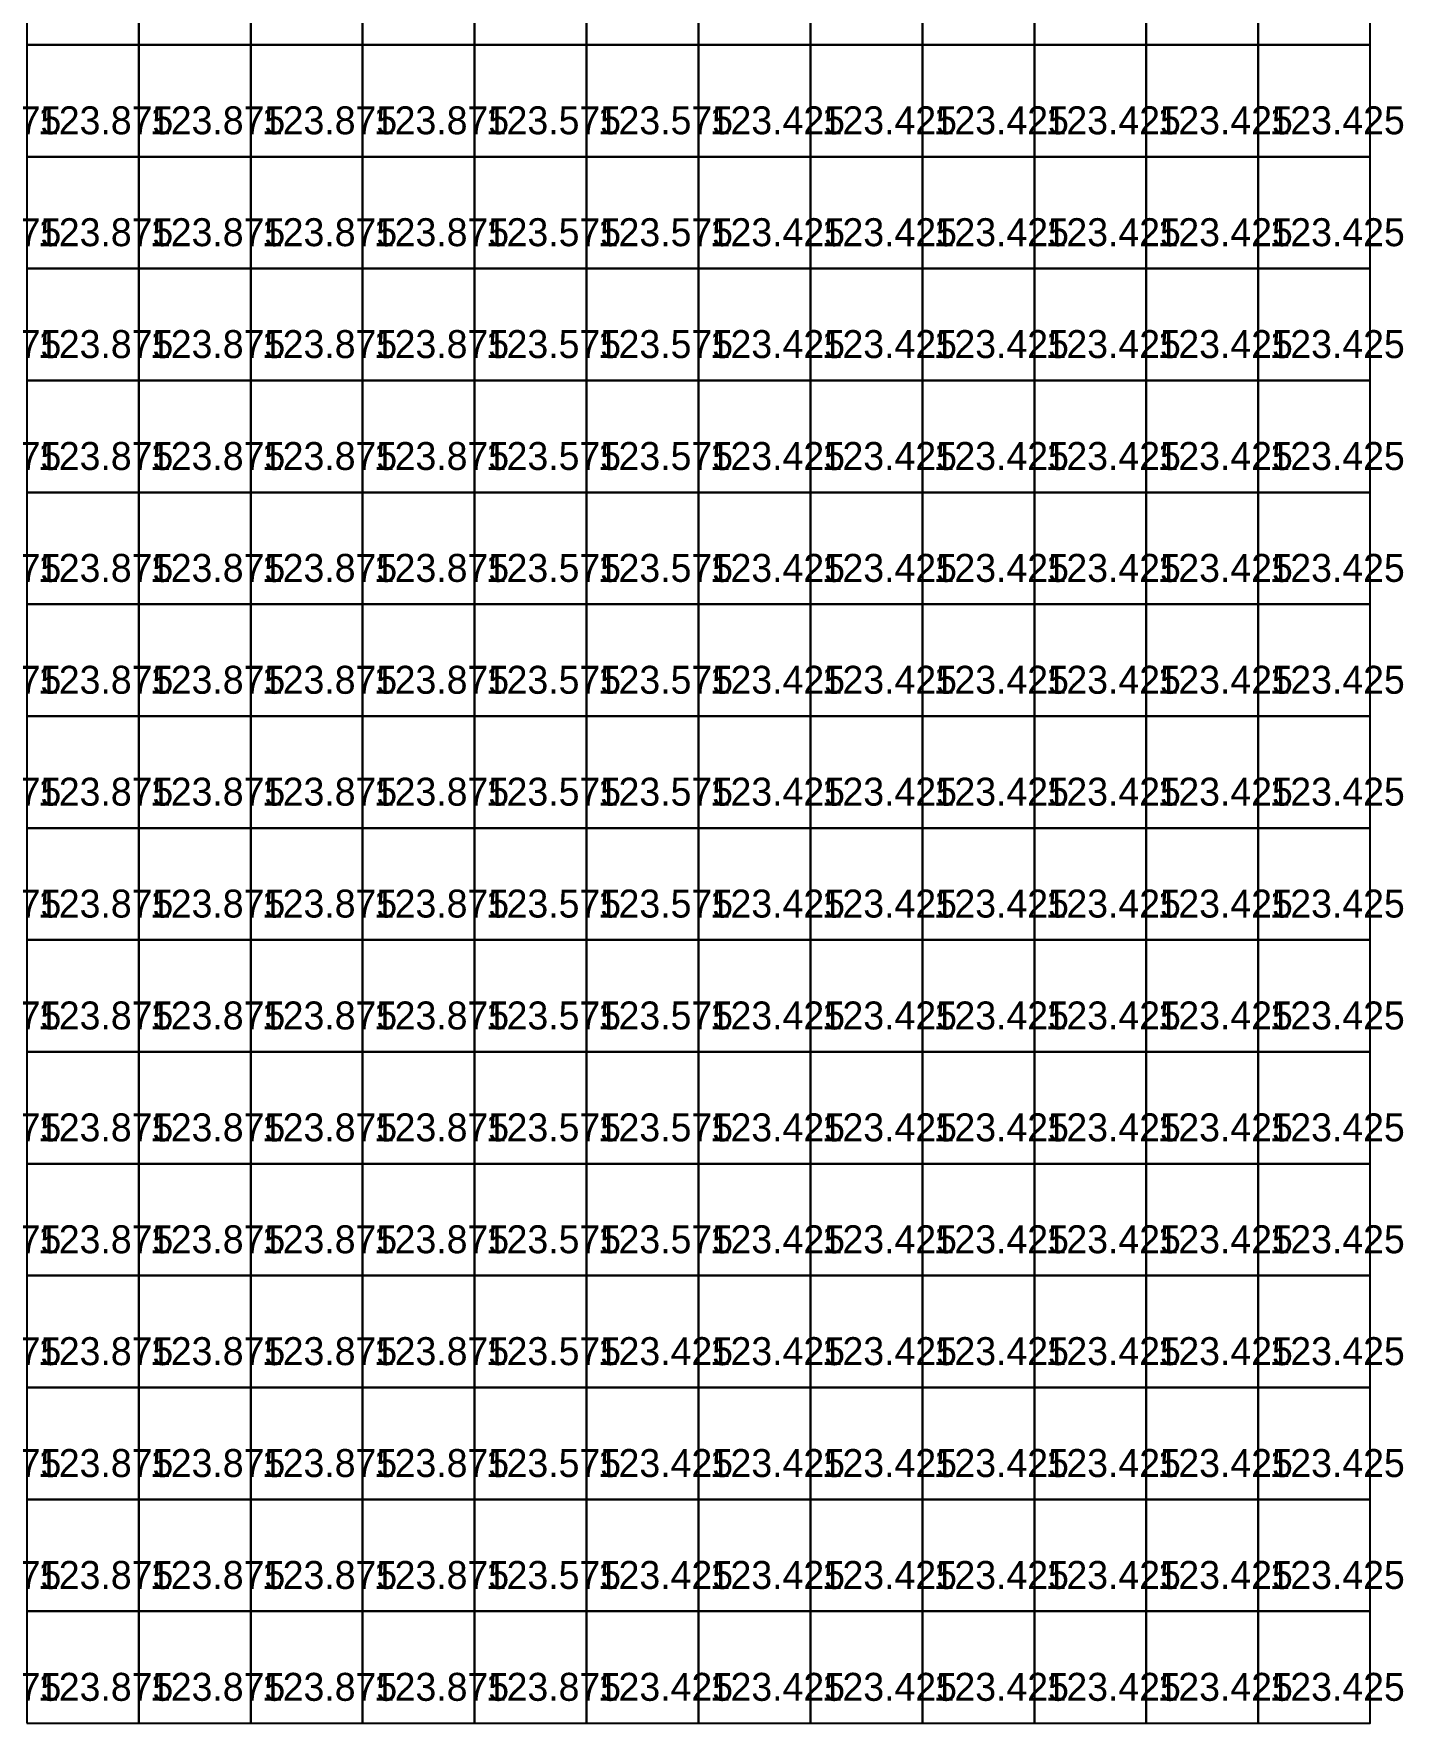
# Model space of a CAD drawing. Header units: metres. Extents: x 287857 to 287978, y 62957 to 63018.
# Drawn here: x 287965.99 to 287978.22, y 62956.83 to 62971.93 of the extents above; entities that cross this region are included whole.
import ezdxf

# ---------------------------------------------------------------- set-up
doc = ezdxf.new("R2010")
doc.units = ezdxf.units.M
doc.layers.add('ARCH-INTERP', color=7, linetype='Continuous', true_color=0x64748b)
doc.layers.add('ARCH-LEVEL-TXT', color=7, linetype='Continuous', true_color=0xa78bfa)

msp = doc.modelspace()

# ---------------------------------------------------------------- linework, layer by layer
at = {"layer": 'ARCH-INTERP'}
for points in [[(287965.925, 62971.831, 123.875), (287966.925, 62971.831, 123.875), (287966.925, 62972.831, 123.875), (287965.925, 62972.831, 123.875), (287965.925, 62971.831, 123.875)], [(287966.925, 62971.831, 123.875), (287967.925, 62971.831, 123.875), (287967.925, 62972.831, 123.875), (287966.925, 62972.831, 123.875), (287966.925, 62971.831, 123.875)], [(287967.925, 62971.831, 123.875), (287968.925, 62971.831, 123.875), (287968.925, 62972.831, 123.875), (287967.925, 62972.831, 123.875), (287967.925, 62971.831, 123.875)], [(287968.925, 62971.831, 123.875), (287969.925, 62971.831, 123.875), (287969.925, 62972.831, 123.875), (287968.925, 62972.831, 123.875), (287968.925, 62971.831, 123.875)], [(287969.925, 62971.831, 123.575), (287970.925, 62971.831, 123.575), (287970.925, 62972.831, 123.575), (287969.925, 62972.831, 123.575), (287969.925, 62971.831, 123.575)], [(287970.925, 62971.831, 123.575), (287971.925, 62971.831, 123.575), (287971.925, 62972.831, 123.575), (287970.925, 62972.831, 123.575), (287970.925, 62971.831, 123.575)], [(287971.925, 62971.831, 123.425), (287972.925, 62971.831, 123.425), (287972.925, 62972.831, 123.425), (287971.925, 62972.831, 123.425), (287971.925, 62971.831, 123.425)], [(287972.925, 62971.831, 123.425), (287973.925, 62971.831, 123.425), (287973.925, 62972.831, 123.425), (287972.925, 62972.831, 123.425), (287972.925, 62971.831, 123.425)], [(287973.925, 62971.831, 123.425), (287974.925, 62971.831, 123.425), (287974.925, 62972.831, 123.425), (287973.925, 62972.831, 123.425), (287973.925, 62971.831, 123.425)], [(287974.925, 62971.831, 123.425), (287975.925, 62971.831, 123.425), (287975.925, 62972.831, 123.425), (287974.925, 62972.831, 123.425), (287974.925, 62971.831, 123.425)], [(287975.925, 62971.831, 123.425), (287976.925, 62971.831, 123.425), (287976.925, 62972.831, 123.425), (287975.925, 62972.831, 123.425), (287975.925, 62971.831, 123.425)], [(287976.925, 62971.831, 123.425), (287977.925, 62971.831, 123.425), (287977.925, 62972.831, 123.425), (287976.925, 62972.831, 123.425), (287976.925, 62971.831, 123.425)], [(287965.925, 62970.831, 123.875), (287966.925, 62970.831, 123.875), (287966.925, 62971.831, 123.875), (287965.925, 62971.831, 123.875), (287965.925, 62970.831, 123.875)], [(287966.925, 62970.831, 123.875), (287967.925, 62970.831, 123.875), (287967.925, 62971.831, 123.875), (287966.925, 62971.831, 123.875), (287966.925, 62970.831, 123.875)], [(287967.925, 62970.831, 123.875), (287968.925, 62970.831, 123.875), (287968.925, 62971.831, 123.875), (287967.925, 62971.831, 123.875), (287967.925, 62970.831, 123.875)], [(287968.925, 62970.831, 123.875), (287969.925, 62970.831, 123.875), (287969.925, 62971.831, 123.875), (287968.925, 62971.831, 123.875), (287968.925, 62970.831, 123.875)], [(287969.925, 62970.831, 123.575), (287970.925, 62970.831, 123.575), (287970.925, 62971.831, 123.575), (287969.925, 62971.831, 123.575), (287969.925, 62970.831, 123.575)], [(287970.925, 62970.831, 123.575), (287971.925, 62970.831, 123.575), (287971.925, 62971.831, 123.575), (287970.925, 62971.831, 123.575), (287970.925, 62970.831, 123.575)], [(287971.925, 62970.831, 123.425), (287972.925, 62970.831, 123.425), (287972.925, 62971.831, 123.425), (287971.925, 62971.831, 123.425), (287971.925, 62970.831, 123.425)], [(287972.925, 62970.831, 123.425), (287973.925, 62970.831, 123.425), (287973.925, 62971.831, 123.425), (287972.925, 62971.831, 123.425), (287972.925, 62970.831, 123.425)], [(287973.925, 62970.831, 123.425), (287974.925, 62970.831, 123.425), (287974.925, 62971.831, 123.425), (287973.925, 62971.831, 123.425), (287973.925, 62970.831, 123.425)], [(287974.925, 62970.831, 123.425), (287975.925, 62970.831, 123.425), (287975.925, 62971.831, 123.425), (287974.925, 62971.831, 123.425), (287974.925, 62970.831, 123.425)], [(287975.925, 62970.831, 123.425), (287976.925, 62970.831, 123.425), (287976.925, 62971.831, 123.425), (287975.925, 62971.831, 123.425), (287975.925, 62970.831, 123.425)], [(287976.925, 62970.831, 123.425), (287977.925, 62970.831, 123.425), (287977.925, 62971.831, 123.425), (287976.925, 62971.831, 123.425), (287976.925, 62970.831, 123.425)], [(287965.925, 62969.831, 123.875), (287966.925, 62969.831, 123.875), (287966.925, 62970.831, 123.875), (287965.925, 62970.831, 123.875), (287965.925, 62969.831, 123.875)], [(287966.925, 62969.831, 123.875), (287967.925, 62969.831, 123.875), (287967.925, 62970.831, 123.875), (287966.925, 62970.831, 123.875), (287966.925, 62969.831, 123.875)], [(287967.925, 62969.831, 123.875), (287968.925, 62969.831, 123.875), (287968.925, 62970.831, 123.875), (287967.925, 62970.831, 123.875), (287967.925, 62969.831, 123.875)], [(287968.925, 62969.831, 123.875), (287969.925, 62969.831, 123.875), (287969.925, 62970.831, 123.875), (287968.925, 62970.831, 123.875), (287968.925, 62969.831, 123.875)], [(287969.925, 62969.831, 123.575), (287970.925, 62969.831, 123.575), (287970.925, 62970.831, 123.575), (287969.925, 62970.831, 123.575), (287969.925, 62969.831, 123.575)], [(287970.925, 62969.831, 123.575), (287971.925, 62969.831, 123.575), (287971.925, 62970.831, 123.575), (287970.925, 62970.831, 123.575), (287970.925, 62969.831, 123.575)], [(287971.925, 62969.831, 123.425), (287972.925, 62969.831, 123.425), (287972.925, 62970.831, 123.425), (287971.925, 62970.831, 123.425), (287971.925, 62969.831, 123.425)], [(287972.925, 62969.831, 123.425), (287973.925, 62969.831, 123.425), (287973.925, 62970.831, 123.425), (287972.925, 62970.831, 123.425), (287972.925, 62969.831, 123.425)], [(287973.925, 62969.831, 123.425), (287974.925, 62969.831, 123.425), (287974.925, 62970.831, 123.425), (287973.925, 62970.831, 123.425), (287973.925, 62969.831, 123.425)], [(287974.925, 62969.831, 123.425), (287975.925, 62969.831, 123.425), (287975.925, 62970.831, 123.425), (287974.925, 62970.831, 123.425), (287974.925, 62969.831, 123.425)], [(287975.925, 62969.831, 123.425), (287976.925, 62969.831, 123.425), (287976.925, 62970.831, 123.425), (287975.925, 62970.831, 123.425), (287975.925, 62969.831, 123.425)], [(287976.925, 62969.831, 123.425), (287977.925, 62969.831, 123.425), (287977.925, 62970.831, 123.425), (287976.925, 62970.831, 123.425), (287976.925, 62969.831, 123.425)], [(287965.925, 62968.831, 123.875), (287966.925, 62968.831, 123.875), (287966.925, 62969.831, 123.875), (287965.925, 62969.831, 123.875), (287965.925, 62968.831, 123.875)], [(287966.925, 62968.831, 123.875), (287967.925, 62968.831, 123.875), (287967.925, 62969.831, 123.875), (287966.925, 62969.831, 123.875), (287966.925, 62968.831, 123.875)], [(287967.925, 62968.831, 123.875), (287968.925, 62968.831, 123.875), (287968.925, 62969.831, 123.875), (287967.925, 62969.831, 123.875), (287967.925, 62968.831, 123.875)], [(287968.925, 62968.831, 123.875), (287969.925, 62968.831, 123.875), (287969.925, 62969.831, 123.875), (287968.925, 62969.831, 123.875), (287968.925, 62968.831, 123.875)], [(287969.925, 62968.831, 123.575), (287970.925, 62968.831, 123.575), (287970.925, 62969.831, 123.575), (287969.925, 62969.831, 123.575), (287969.925, 62968.831, 123.575)], [(287970.925, 62968.831, 123.575), (287971.925, 62968.831, 123.575), (287971.925, 62969.831, 123.575), (287970.925, 62969.831, 123.575), (287970.925, 62968.831, 123.575)], [(287971.925, 62968.831, 123.425), (287972.925, 62968.831, 123.425), (287972.925, 62969.831, 123.425), (287971.925, 62969.831, 123.425), (287971.925, 62968.831, 123.425)], [(287972.925, 62968.831, 123.425), (287973.925, 62968.831, 123.425), (287973.925, 62969.831, 123.425), (287972.925, 62969.831, 123.425), (287972.925, 62968.831, 123.425)], [(287973.925, 62968.831, 123.425), (287974.925, 62968.831, 123.425), (287974.925, 62969.831, 123.425), (287973.925, 62969.831, 123.425), (287973.925, 62968.831, 123.425)], [(287974.925, 62968.831, 123.425), (287975.925, 62968.831, 123.425), (287975.925, 62969.831, 123.425), (287974.925, 62969.831, 123.425), (287974.925, 62968.831, 123.425)], [(287975.925, 62968.831, 123.425), (287976.925, 62968.831, 123.425), (287976.925, 62969.831, 123.425), (287975.925, 62969.831, 123.425), (287975.925, 62968.831, 123.425)], [(287976.925, 62968.831, 123.425), (287977.925, 62968.831, 123.425), (287977.925, 62969.831, 123.425), (287976.925, 62969.831, 123.425), (287976.925, 62968.831, 123.425)], [(287965.925, 62967.831, 123.875), (287966.925, 62967.831, 123.875), (287966.925, 62968.831, 123.875), (287965.925, 62968.831, 123.875), (287965.925, 62967.831, 123.875)], [(287966.925, 62967.831, 123.875), (287967.925, 62967.831, 123.875), (287967.925, 62968.831, 123.875), (287966.925, 62968.831, 123.875), (287966.925, 62967.831, 123.875)], [(287967.925, 62967.831, 123.875), (287968.925, 62967.831, 123.875), (287968.925, 62968.831, 123.875), (287967.925, 62968.831, 123.875), (287967.925, 62967.831, 123.875)], [(287968.925, 62967.831, 123.875), (287969.925, 62967.831, 123.875), (287969.925, 62968.831, 123.875), (287968.925, 62968.831, 123.875), (287968.925, 62967.831, 123.875)], [(287969.925, 62967.831, 123.575), (287970.925, 62967.831, 123.575), (287970.925, 62968.831, 123.575), (287969.925, 62968.831, 123.575), (287969.925, 62967.831, 123.575)], [(287970.925, 62967.831, 123.575), (287971.925, 62967.831, 123.575), (287971.925, 62968.831, 123.575), (287970.925, 62968.831, 123.575), (287970.925, 62967.831, 123.575)], [(287971.925, 62967.831, 123.425), (287972.925, 62967.831, 123.425), (287972.925, 62968.831, 123.425), (287971.925, 62968.831, 123.425), (287971.925, 62967.831, 123.425)], [(287972.925, 62967.831, 123.425), (287973.925, 62967.831, 123.425), (287973.925, 62968.831, 123.425), (287972.925, 62968.831, 123.425), (287972.925, 62967.831, 123.425)], [(287973.925, 62967.831, 123.425), (287974.925, 62967.831, 123.425), (287974.925, 62968.831, 123.425), (287973.925, 62968.831, 123.425), (287973.925, 62967.831, 123.425)], [(287974.925, 62967.831, 123.425), (287975.925, 62967.831, 123.425), (287975.925, 62968.831, 123.425), (287974.925, 62968.831, 123.425), (287974.925, 62967.831, 123.425)], [(287975.925, 62967.831, 123.425), (287976.925, 62967.831, 123.425), (287976.925, 62968.831, 123.425), (287975.925, 62968.831, 123.425), (287975.925, 62967.831, 123.425)], [(287976.925, 62967.831, 123.425), (287977.925, 62967.831, 123.425), (287977.925, 62968.831, 123.425), (287976.925, 62968.831, 123.425), (287976.925, 62967.831, 123.425)], [(287965.925, 62966.831, 123.875), (287966.925, 62966.831, 123.875), (287966.925, 62967.831, 123.875), (287965.925, 62967.831, 123.875), (287965.925, 62966.831, 123.875)], [(287966.925, 62966.831, 123.875), (287967.925, 62966.831, 123.875), (287967.925, 62967.831, 123.875), (287966.925, 62967.831, 123.875), (287966.925, 62966.831, 123.875)], [(287967.925, 62966.831, 123.875), (287968.925, 62966.831, 123.875), (287968.925, 62967.831, 123.875), (287967.925, 62967.831, 123.875), (287967.925, 62966.831, 123.875)], [(287968.925, 62966.831, 123.875), (287969.925, 62966.831, 123.875), (287969.925, 62967.831, 123.875), (287968.925, 62967.831, 123.875), (287968.925, 62966.831, 123.875)], [(287969.925, 62966.831, 123.575), (287970.925, 62966.831, 123.575), (287970.925, 62967.831, 123.575), (287969.925, 62967.831, 123.575), (287969.925, 62966.831, 123.575)], [(287970.925, 62966.831, 123.575), (287971.925, 62966.831, 123.575), (287971.925, 62967.831, 123.575), (287970.925, 62967.831, 123.575), (287970.925, 62966.831, 123.575)], [(287971.925, 62966.831, 123.425), (287972.925, 62966.831, 123.425), (287972.925, 62967.831, 123.425), (287971.925, 62967.831, 123.425), (287971.925, 62966.831, 123.425)], [(287972.925, 62966.831, 123.425), (287973.925, 62966.831, 123.425), (287973.925, 62967.831, 123.425), (287972.925, 62967.831, 123.425), (287972.925, 62966.831, 123.425)], [(287973.925, 62966.831, 123.425), (287974.925, 62966.831, 123.425), (287974.925, 62967.831, 123.425), (287973.925, 62967.831, 123.425), (287973.925, 62966.831, 123.425)], [(287974.925, 62966.831, 123.425), (287975.925, 62966.831, 123.425), (287975.925, 62967.831, 123.425), (287974.925, 62967.831, 123.425), (287974.925, 62966.831, 123.425)], [(287975.925, 62966.831, 123.425), (287976.925, 62966.831, 123.425), (287976.925, 62967.831, 123.425), (287975.925, 62967.831, 123.425), (287975.925, 62966.831, 123.425)], [(287976.925, 62966.831, 123.425), (287977.925, 62966.831, 123.425), (287977.925, 62967.831, 123.425), (287976.925, 62967.831, 123.425), (287976.925, 62966.831, 123.425)], [(287965.925, 62965.831, 123.875), (287966.925, 62965.831, 123.875), (287966.925, 62966.831, 123.875), (287965.925, 62966.831, 123.875), (287965.925, 62965.831, 123.875)], [(287966.925, 62965.831, 123.875), (287967.925, 62965.831, 123.875), (287967.925, 62966.831, 123.875), (287966.925, 62966.831, 123.875), (287966.925, 62965.831, 123.875)], [(287967.925, 62965.831, 123.875), (287968.925, 62965.831, 123.875), (287968.925, 62966.831, 123.875), (287967.925, 62966.831, 123.875), (287967.925, 62965.831, 123.875)], [(287968.925, 62965.831, 123.875), (287969.925, 62965.831, 123.875), (287969.925, 62966.831, 123.875), (287968.925, 62966.831, 123.875), (287968.925, 62965.831, 123.875)], [(287969.925, 62965.831, 123.575), (287970.925, 62965.831, 123.575), (287970.925, 62966.831, 123.575), (287969.925, 62966.831, 123.575), (287969.925, 62965.831, 123.575)], [(287970.925, 62965.831, 123.575), (287971.925, 62965.831, 123.575), (287971.925, 62966.831, 123.575), (287970.925, 62966.831, 123.575), (287970.925, 62965.831, 123.575)], [(287971.925, 62965.831, 123.425), (287972.925, 62965.831, 123.425), (287972.925, 62966.831, 123.425), (287971.925, 62966.831, 123.425), (287971.925, 62965.831, 123.425)], [(287972.925, 62965.831, 123.425), (287973.925, 62965.831, 123.425), (287973.925, 62966.831, 123.425), (287972.925, 62966.831, 123.425), (287972.925, 62965.831, 123.425)], [(287973.925, 62965.831, 123.425), (287974.925, 62965.831, 123.425), (287974.925, 62966.831, 123.425), (287973.925, 62966.831, 123.425), (287973.925, 62965.831, 123.425)], [(287974.925, 62965.831, 123.425), (287975.925, 62965.831, 123.425), (287975.925, 62966.831, 123.425), (287974.925, 62966.831, 123.425), (287974.925, 62965.831, 123.425)], [(287975.925, 62965.831, 123.425), (287976.925, 62965.831, 123.425), (287976.925, 62966.831, 123.425), (287975.925, 62966.831, 123.425), (287975.925, 62965.831, 123.425)], [(287976.925, 62965.831, 123.425), (287977.925, 62965.831, 123.425), (287977.925, 62966.831, 123.425), (287976.925, 62966.831, 123.425), (287976.925, 62965.831, 123.425)], [(287965.925, 62964.831, 123.875), (287966.925, 62964.831, 123.875), (287966.925, 62965.831, 123.875), (287965.925, 62965.831, 123.875), (287965.925, 62964.831, 123.875)], [(287966.925, 62964.831, 123.875), (287967.925, 62964.831, 123.875), (287967.925, 62965.831, 123.875), (287966.925, 62965.831, 123.875), (287966.925, 62964.831, 123.875)], [(287967.925, 62964.831, 123.875), (287968.925, 62964.831, 123.875), (287968.925, 62965.831, 123.875), (287967.925, 62965.831, 123.875), (287967.925, 62964.831, 123.875)], [(287968.925, 62964.831, 123.875), (287969.925, 62964.831, 123.875), (287969.925, 62965.831, 123.875), (287968.925, 62965.831, 123.875), (287968.925, 62964.831, 123.875)], [(287969.925, 62964.831, 123.575), (287970.925, 62964.831, 123.575), (287970.925, 62965.831, 123.575), (287969.925, 62965.831, 123.575), (287969.925, 62964.831, 123.575)], [(287970.925, 62964.831, 123.575), (287971.925, 62964.831, 123.575), (287971.925, 62965.831, 123.575), (287970.925, 62965.831, 123.575), (287970.925, 62964.831, 123.575)], [(287971.925, 62964.831, 123.425), (287972.925, 62964.831, 123.425), (287972.925, 62965.831, 123.425), (287971.925, 62965.831, 123.425), (287971.925, 62964.831, 123.425)], [(287972.925, 62964.831, 123.425), (287973.925, 62964.831, 123.425), (287973.925, 62965.831, 123.425), (287972.925, 62965.831, 123.425), (287972.925, 62964.831, 123.425)], [(287973.925, 62964.831, 123.425), (287974.925, 62964.831, 123.425), (287974.925, 62965.831, 123.425), (287973.925, 62965.831, 123.425), (287973.925, 62964.831, 123.425)], [(287974.925, 62964.831, 123.425), (287975.925, 62964.831, 123.425), (287975.925, 62965.831, 123.425), (287974.925, 62965.831, 123.425), (287974.925, 62964.831, 123.425)], [(287975.925, 62964.831, 123.425), (287976.925, 62964.831, 123.425), (287976.925, 62965.831, 123.425), (287975.925, 62965.831, 123.425), (287975.925, 62964.831, 123.425)], [(287976.925, 62964.831, 123.425), (287977.925, 62964.831, 123.425), (287977.925, 62965.831, 123.425), (287976.925, 62965.831, 123.425), (287976.925, 62964.831, 123.425)], [(287965.925, 62963.831, 123.875), (287966.925, 62963.831, 123.875), (287966.925, 62964.831, 123.875), (287965.925, 62964.831, 123.875), (287965.925, 62963.831, 123.875)], [(287966.925, 62963.831, 123.875), (287967.925, 62963.831, 123.875), (287967.925, 62964.831, 123.875), (287966.925, 62964.831, 123.875), (287966.925, 62963.831, 123.875)], [(287967.925, 62963.831, 123.875), (287968.925, 62963.831, 123.875), (287968.925, 62964.831, 123.875), (287967.925, 62964.831, 123.875), (287967.925, 62963.831, 123.875)], [(287968.925, 62963.831, 123.875), (287969.925, 62963.831, 123.875), (287969.925, 62964.831, 123.875), (287968.925, 62964.831, 123.875), (287968.925, 62963.831, 123.875)], [(287969.925, 62963.831, 123.575), (287970.925, 62963.831, 123.575), (287970.925, 62964.831, 123.575), (287969.925, 62964.831, 123.575), (287969.925, 62963.831, 123.575)], [(287970.925, 62963.831, 123.575), (287971.925, 62963.831, 123.575), (287971.925, 62964.831, 123.575), (287970.925, 62964.831, 123.575), (287970.925, 62963.831, 123.575)], [(287971.925, 62963.831, 123.425), (287972.925, 62963.831, 123.425), (287972.925, 62964.831, 123.425), (287971.925, 62964.831, 123.425), (287971.925, 62963.831, 123.425)], [(287972.925, 62963.831, 123.425), (287973.925, 62963.831, 123.425), (287973.925, 62964.831, 123.425), (287972.925, 62964.831, 123.425), (287972.925, 62963.831, 123.425)], [(287973.925, 62963.831, 123.425), (287974.925, 62963.831, 123.425), (287974.925, 62964.831, 123.425), (287973.925, 62964.831, 123.425), (287973.925, 62963.831, 123.425)], [(287974.925, 62963.831, 123.425), (287975.925, 62963.831, 123.425), (287975.925, 62964.831, 123.425), (287974.925, 62964.831, 123.425), (287974.925, 62963.831, 123.425)], [(287975.925, 62963.831, 123.425), (287976.925, 62963.831, 123.425), (287976.925, 62964.831, 123.425), (287975.925, 62964.831, 123.425), (287975.925, 62963.831, 123.425)], [(287976.925, 62963.831, 123.425), (287977.925, 62963.831, 123.425), (287977.925, 62964.831, 123.425), (287976.925, 62964.831, 123.425), (287976.925, 62963.831, 123.425)], [(287965.925, 62962.831, 123.875), (287966.925, 62962.831, 123.875), (287966.925, 62963.831, 123.875), (287965.925, 62963.831, 123.875), (287965.925, 62962.831, 123.875)], [(287966.925, 62962.831, 123.875), (287967.925, 62962.831, 123.875), (287967.925, 62963.831, 123.875), (287966.925, 62963.831, 123.875), (287966.925, 62962.831, 123.875)], [(287967.925, 62962.831, 123.875), (287968.925, 62962.831, 123.875), (287968.925, 62963.831, 123.875), (287967.925, 62963.831, 123.875), (287967.925, 62962.831, 123.875)], [(287968.925, 62962.831, 123.875), (287969.925, 62962.831, 123.875), (287969.925, 62963.831, 123.875), (287968.925, 62963.831, 123.875), (287968.925, 62962.831, 123.875)], [(287969.925, 62962.831, 123.575), (287970.925, 62962.831, 123.575), (287970.925, 62963.831, 123.575), (287969.925, 62963.831, 123.575), (287969.925, 62962.831, 123.575)], [(287970.925, 62962.831, 123.575), (287971.925, 62962.831, 123.575), (287971.925, 62963.831, 123.575), (287970.925, 62963.831, 123.575), (287970.925, 62962.831, 123.575)], [(287971.925, 62962.831, 123.425), (287972.925, 62962.831, 123.425), (287972.925, 62963.831, 123.425), (287971.925, 62963.831, 123.425), (287971.925, 62962.831, 123.425)], [(287972.925, 62962.831, 123.425), (287973.925, 62962.831, 123.425), (287973.925, 62963.831, 123.425), (287972.925, 62963.831, 123.425), (287972.925, 62962.831, 123.425)], [(287973.925, 62962.831, 123.425), (287974.925, 62962.831, 123.425), (287974.925, 62963.831, 123.425), (287973.925, 62963.831, 123.425), (287973.925, 62962.831, 123.425)], [(287974.925, 62962.831, 123.425), (287975.925, 62962.831, 123.425), (287975.925, 62963.831, 123.425), (287974.925, 62963.831, 123.425), (287974.925, 62962.831, 123.425)], [(287975.925, 62962.831, 123.425), (287976.925, 62962.831, 123.425), (287976.925, 62963.831, 123.425), (287975.925, 62963.831, 123.425), (287975.925, 62962.831, 123.425)], [(287976.925, 62962.831, 123.425), (287977.925, 62962.831, 123.425), (287977.925, 62963.831, 123.425), (287976.925, 62963.831, 123.425), (287976.925, 62962.831, 123.425)], [(287965.925, 62961.831, 123.875), (287966.925, 62961.831, 123.875), (287966.925, 62962.831, 123.875), (287965.925, 62962.831, 123.875), (287965.925, 62961.831, 123.875)], [(287966.925, 62961.831, 123.875), (287967.925, 62961.831, 123.875), (287967.925, 62962.831, 123.875), (287966.925, 62962.831, 123.875), (287966.925, 62961.831, 123.875)], [(287967.925, 62961.831, 123.875), (287968.925, 62961.831, 123.875), (287968.925, 62962.831, 123.875), (287967.925, 62962.831, 123.875), (287967.925, 62961.831, 123.875)], [(287968.925, 62961.831, 123.875), (287969.925, 62961.831, 123.875), (287969.925, 62962.831, 123.875), (287968.925, 62962.831, 123.875), (287968.925, 62961.831, 123.875)], [(287969.925, 62961.831, 123.575), (287970.925, 62961.831, 123.575), (287970.925, 62962.831, 123.575), (287969.925, 62962.831, 123.575), (287969.925, 62961.831, 123.575)], [(287970.925, 62961.831, 123.575), (287971.925, 62961.831, 123.575), (287971.925, 62962.831, 123.575), (287970.925, 62962.831, 123.575), (287970.925, 62961.831, 123.575)], [(287971.925, 62961.831, 123.425), (287972.925, 62961.831, 123.425), (287972.925, 62962.831, 123.425), (287971.925, 62962.831, 123.425), (287971.925, 62961.831, 123.425)], [(287972.925, 62961.831, 123.425), (287973.925, 62961.831, 123.425), (287973.925, 62962.831, 123.425), (287972.925, 62962.831, 123.425), (287972.925, 62961.831, 123.425)], [(287973.925, 62961.831, 123.425), (287974.925, 62961.831, 123.425), (287974.925, 62962.831, 123.425), (287973.925, 62962.831, 123.425), (287973.925, 62961.831, 123.425)], [(287974.925, 62961.831, 123.425), (287975.925, 62961.831, 123.425), (287975.925, 62962.831, 123.425), (287974.925, 62962.831, 123.425), (287974.925, 62961.831, 123.425)], [(287975.925, 62961.831, 123.425), (287976.925, 62961.831, 123.425), (287976.925, 62962.831, 123.425), (287975.925, 62962.831, 123.425), (287975.925, 62961.831, 123.425)], [(287976.925, 62961.831, 123.425), (287977.925, 62961.831, 123.425), (287977.925, 62962.831, 123.425), (287976.925, 62962.831, 123.425), (287976.925, 62961.831, 123.425)], [(287965.925, 62960.831, 123.875), (287966.925, 62960.831, 123.875), (287966.925, 62961.831, 123.875), (287965.925, 62961.831, 123.875), (287965.925, 62960.831, 123.875)], [(287966.925, 62960.831, 123.875), (287967.925, 62960.831, 123.875), (287967.925, 62961.831, 123.875), (287966.925, 62961.831, 123.875), (287966.925, 62960.831, 123.875)], [(287967.925, 62960.831, 123.875), (287968.925, 62960.831, 123.875), (287968.925, 62961.831, 123.875), (287967.925, 62961.831, 123.875), (287967.925, 62960.831, 123.875)], [(287968.925, 62960.831, 123.875), (287969.925, 62960.831, 123.875), (287969.925, 62961.831, 123.875), (287968.925, 62961.831, 123.875), (287968.925, 62960.831, 123.875)], [(287969.925, 62960.831, 123.575), (287970.925, 62960.831, 123.575), (287970.925, 62961.831, 123.575), (287969.925, 62961.831, 123.575), (287969.925, 62960.831, 123.575)], [(287970.925, 62960.831, 123.575), (287971.925, 62960.831, 123.575), (287971.925, 62961.831, 123.575), (287970.925, 62961.831, 123.575), (287970.925, 62960.831, 123.575)], [(287971.925, 62960.831, 123.425), (287972.925, 62960.831, 123.425), (287972.925, 62961.831, 123.425), (287971.925, 62961.831, 123.425), (287971.925, 62960.831, 123.425)], [(287972.925, 62960.831, 123.425), (287973.925, 62960.831, 123.425), (287973.925, 62961.831, 123.425), (287972.925, 62961.831, 123.425), (287972.925, 62960.831, 123.425)], [(287973.925, 62960.831, 123.425), (287974.925, 62960.831, 123.425), (287974.925, 62961.831, 123.425), (287973.925, 62961.831, 123.425), (287973.925, 62960.831, 123.425)], [(287974.925, 62960.831, 123.425), (287975.925, 62960.831, 123.425), (287975.925, 62961.831, 123.425), (287974.925, 62961.831, 123.425), (287974.925, 62960.831, 123.425)], [(287975.925, 62960.831, 123.425), (287976.925, 62960.831, 123.425), (287976.925, 62961.831, 123.425), (287975.925, 62961.831, 123.425), (287975.925, 62960.831, 123.425)], [(287976.925, 62960.831, 123.425), (287977.925, 62960.831, 123.425), (287977.925, 62961.831, 123.425), (287976.925, 62961.831, 123.425), (287976.925, 62960.831, 123.425)], [(287965.925, 62959.831, 123.875), (287966.925, 62959.831, 123.875), (287966.925, 62960.831, 123.875), (287965.925, 62960.831, 123.875), (287965.925, 62959.831, 123.875)], [(287966.925, 62959.831, 123.875), (287967.925, 62959.831, 123.875), (287967.925, 62960.831, 123.875), (287966.925, 62960.831, 123.875), (287966.925, 62959.831, 123.875)], [(287967.925, 62959.831, 123.875), (287968.925, 62959.831, 123.875), (287968.925, 62960.831, 123.875), (287967.925, 62960.831, 123.875), (287967.925, 62959.831, 123.875)], [(287968.925, 62959.831, 123.875), (287969.925, 62959.831, 123.875), (287969.925, 62960.831, 123.875), (287968.925, 62960.831, 123.875), (287968.925, 62959.831, 123.875)], [(287969.925, 62959.831, 123.575), (287970.925, 62959.831, 123.575), (287970.925, 62960.831, 123.575), (287969.925, 62960.831, 123.575), (287969.925, 62959.831, 123.575)], [(287970.925, 62959.831, 123.425), (287971.925, 62959.831, 123.425), (287971.925, 62960.831, 123.425), (287970.925, 62960.831, 123.425), (287970.925, 62959.831, 123.425)], [(287971.925, 62959.831, 123.425), (287972.925, 62959.831, 123.425), (287972.925, 62960.831, 123.425), (287971.925, 62960.831, 123.425), (287971.925, 62959.831, 123.425)], [(287972.925, 62959.831, 123.425), (287973.925, 62959.831, 123.425), (287973.925, 62960.831, 123.425), (287972.925, 62960.831, 123.425), (287972.925, 62959.831, 123.425)], [(287973.925, 62959.831, 123.425), (287974.925, 62959.831, 123.425), (287974.925, 62960.831, 123.425), (287973.925, 62960.831, 123.425), (287973.925, 62959.831, 123.425)], [(287974.925, 62959.831, 123.425), (287975.925, 62959.831, 123.425), (287975.925, 62960.831, 123.425), (287974.925, 62960.831, 123.425), (287974.925, 62959.831, 123.425)], [(287975.925, 62959.831, 123.425), (287976.925, 62959.831, 123.425), (287976.925, 62960.831, 123.425), (287975.925, 62960.831, 123.425), (287975.925, 62959.831, 123.425)], [(287976.925, 62959.831, 123.425), (287977.925, 62959.831, 123.425), (287977.925, 62960.831, 123.425), (287976.925, 62960.831, 123.425), (287976.925, 62959.831, 123.425)], [(287965.925, 62958.831, 123.875), (287966.925, 62958.831, 123.875), (287966.925, 62959.831, 123.875), (287965.925, 62959.831, 123.875), (287965.925, 62958.831, 123.875)], [(287966.925, 62958.831, 123.875), (287967.925, 62958.831, 123.875), (287967.925, 62959.831, 123.875), (287966.925, 62959.831, 123.875), (287966.925, 62958.831, 123.875)], [(287967.925, 62958.831, 123.875), (287968.925, 62958.831, 123.875), (287968.925, 62959.831, 123.875), (287967.925, 62959.831, 123.875), (287967.925, 62958.831, 123.875)], [(287968.925, 62958.831, 123.875), (287969.925, 62958.831, 123.875), (287969.925, 62959.831, 123.875), (287968.925, 62959.831, 123.875), (287968.925, 62958.831, 123.875)], [(287969.925, 62958.831, 123.575), (287970.925, 62958.831, 123.575), (287970.925, 62959.831, 123.575), (287969.925, 62959.831, 123.575), (287969.925, 62958.831, 123.575)], [(287970.925, 62958.831, 123.425), (287971.925, 62958.831, 123.425), (287971.925, 62959.831, 123.425), (287970.925, 62959.831, 123.425), (287970.925, 62958.831, 123.425)], [(287971.925, 62958.831, 123.425), (287972.925, 62958.831, 123.425), (287972.925, 62959.831, 123.425), (287971.925, 62959.831, 123.425), (287971.925, 62958.831, 123.425)], [(287972.925, 62958.831, 123.425), (287973.925, 62958.831, 123.425), (287973.925, 62959.831, 123.425), (287972.925, 62959.831, 123.425), (287972.925, 62958.831, 123.425)], [(287973.925, 62958.831, 123.425), (287974.925, 62958.831, 123.425), (287974.925, 62959.831, 123.425), (287973.925, 62959.831, 123.425), (287973.925, 62958.831, 123.425)], [(287974.925, 62958.831, 123.425), (287975.925, 62958.831, 123.425), (287975.925, 62959.831, 123.425), (287974.925, 62959.831, 123.425), (287974.925, 62958.831, 123.425)], [(287975.925, 62958.831, 123.425), (287976.925, 62958.831, 123.425), (287976.925, 62959.831, 123.425), (287975.925, 62959.831, 123.425), (287975.925, 62958.831, 123.425)], [(287976.925, 62958.831, 123.425), (287977.925, 62958.831, 123.425), (287977.925, 62959.831, 123.425), (287976.925, 62959.831, 123.425), (287976.925, 62958.831, 123.425)], [(287965.925, 62957.831, 123.875), (287966.925, 62957.831, 123.875), (287966.925, 62958.831, 123.875), (287965.925, 62958.831, 123.875), (287965.925, 62957.831, 123.875)], [(287966.925, 62957.831, 123.875), (287967.925, 62957.831, 123.875), (287967.925, 62958.831, 123.875), (287966.925, 62958.831, 123.875), (287966.925, 62957.831, 123.875)], [(287967.925, 62957.831, 123.875), (287968.925, 62957.831, 123.875), (287968.925, 62958.831, 123.875), (287967.925, 62958.831, 123.875), (287967.925, 62957.831, 123.875)], [(287968.925, 62957.831, 123.875), (287969.925, 62957.831, 123.875), (287969.925, 62958.831, 123.875), (287968.925, 62958.831, 123.875), (287968.925, 62957.831, 123.875)], [(287969.925, 62957.831, 123.575), (287970.925, 62957.831, 123.575), (287970.925, 62958.831, 123.575), (287969.925, 62958.831, 123.575), (287969.925, 62957.831, 123.575)], [(287970.925, 62957.831, 123.425), (287971.925, 62957.831, 123.425), (287971.925, 62958.831, 123.425), (287970.925, 62958.831, 123.425), (287970.925, 62957.831, 123.425)], [(287971.925, 62957.831, 123.425), (287972.925, 62957.831, 123.425), (287972.925, 62958.831, 123.425), (287971.925, 62958.831, 123.425), (287971.925, 62957.831, 123.425)], [(287972.925, 62957.831, 123.425), (287973.925, 62957.831, 123.425), (287973.925, 62958.831, 123.425), (287972.925, 62958.831, 123.425), (287972.925, 62957.831, 123.425)], [(287973.925, 62957.831, 123.425), (287974.925, 62957.831, 123.425), (287974.925, 62958.831, 123.425), (287973.925, 62958.831, 123.425), (287973.925, 62957.831, 123.425)], [(287974.925, 62957.831, 123.425), (287975.925, 62957.831, 123.425), (287975.925, 62958.831, 123.425), (287974.925, 62958.831, 123.425), (287974.925, 62957.831, 123.425)], [(287975.925, 62957.831, 123.425), (287976.925, 62957.831, 123.425), (287976.925, 62958.831, 123.425), (287975.925, 62958.831, 123.425), (287975.925, 62957.831, 123.425)], [(287976.925, 62957.831, 123.425), (287977.925, 62957.831, 123.425), (287977.925, 62958.831, 123.425), (287976.925, 62958.831, 123.425), (287976.925, 62957.831, 123.425)], [(287965.925, 62956.831, 123.875), (287966.925, 62956.831, 123.875), (287966.925, 62957.831, 123.875), (287965.925, 62957.831, 123.875), (287965.925, 62956.831, 123.875)], [(287966.925, 62956.831, 123.875), (287967.925, 62956.831, 123.875), (287967.925, 62957.831, 123.875), (287966.925, 62957.831, 123.875), (287966.925, 62956.831, 123.875)], [(287967.925, 62956.831, 123.875), (287968.925, 62956.831, 123.875), (287968.925, 62957.831, 123.875), (287967.925, 62957.831, 123.875), (287967.925, 62956.831, 123.875)], [(287968.925, 62956.831, 123.875), (287969.925, 62956.831, 123.875), (287969.925, 62957.831, 123.875), (287968.925, 62957.831, 123.875), (287968.925, 62956.831, 123.875)], [(287969.925, 62956.831, 123.875), (287970.925, 62956.831, 123.875), (287970.925, 62957.831, 123.875), (287969.925, 62957.831, 123.875), (287969.925, 62956.831, 123.875)], [(287970.925, 62956.831, 123.425), (287971.925, 62956.831, 123.425), (287971.925, 62957.831, 123.425), (287970.925, 62957.831, 123.425), (287970.925, 62956.831, 123.425)], [(287971.925, 62956.831, 123.425), (287972.925, 62956.831, 123.425), (287972.925, 62957.831, 123.425), (287971.925, 62957.831, 123.425), (287971.925, 62956.831, 123.425)], [(287972.925, 62956.831, 123.425), (287973.925, 62956.831, 123.425), (287973.925, 62957.831, 123.425), (287972.925, 62957.831, 123.425), (287972.925, 62956.831, 123.425)], [(287973.925, 62956.831, 123.425), (287974.925, 62956.831, 123.425), (287974.925, 62957.831, 123.425), (287973.925, 62957.831, 123.425), (287973.925, 62956.831, 123.425)], [(287974.925, 62956.831, 123.425), (287975.925, 62956.831, 123.425), (287975.925, 62957.831, 123.425), (287974.925, 62957.831, 123.425), (287974.925, 62956.831, 123.425)], [(287975.925, 62956.831, 123.425), (287976.925, 62956.831, 123.425), (287976.925, 62957.831, 123.425), (287975.925, 62957.831, 123.425), (287975.925, 62956.831, 123.425)], [(287976.925, 62956.831, 123.425), (287977.925, 62956.831, 123.425), (287977.925, 62957.831, 123.425), (287976.925, 62957.831, 123.425), (287976.925, 62956.831, 123.425)]]:
    msp.add_polyline3d(points, dxfattribs=at)

# ---------------------------------------------------------------- texts
at = {"layer": 'ARCH-LEVEL-TXT'}
for s, p in [('123.875', (287965.025, 62971.031, 123.875)), ('123.875', (287966.025, 62971.031, 123.875)), ('123.875', (287967.025, 62971.031, 123.875)), ('123.875', (287968.025, 62971.031, 123.875)), ('123.875', (287969.025, 62971.031, 123.875)), ('123.575', (287970.025, 62971.031, 123.575)), ('123.575', (287971.025, 62971.031, 123.575)), ('123.425', (287972.025, 62971.031, 123.425)), ('123.425', (287973.025, 62971.031, 123.425)), ('123.425', (287974.025, 62971.031, 123.425)), ('123.425', (287975.025, 62971.031, 123.425)), ('123.425', (287976.025, 62971.031, 123.425)), ('123.425', (287977.025, 62971.031, 123.425)), ('123.875', (287965.025, 62970.031, 123.875)), ('123.875', (287966.025, 62970.031, 123.875)), ('123.875', (287967.025, 62970.031, 123.875)), ('123.875', (287968.025, 62970.031, 123.875)), ('123.875', (287969.025, 62970.031, 123.875)), ('123.575', (287970.025, 62970.031, 123.575)), ('123.575', (287971.025, 62970.031, 123.575)), ('123.425', (287972.025, 62970.031, 123.425)), ('123.425', (287973.025, 62970.031, 123.425)), ('123.425', (287974.025, 62970.031, 123.425)), ('123.425', (287975.025, 62970.031, 123.425)), ('123.425', (287976.025, 62970.031, 123.425)), ('123.425', (287977.025, 62970.031, 123.425)), ('123.875', (287965.025, 62969.031, 123.875)), ('123.875', (287966.025, 62969.031, 123.875)), ('123.875', (287967.025, 62969.031, 123.875)), ('123.875', (287968.025, 62969.031, 123.875)), ('123.875', (287969.025, 62969.031, 123.875)), ('123.575', (287970.025, 62969.031, 123.575)), ('123.575', (287971.025, 62969.031, 123.575)), ('123.425', (287972.025, 62969.031, 123.425)), ('123.425', (287973.025, 62969.031, 123.425)), ('123.425', (287974.025, 62969.031, 123.425)), ('123.425', (287975.025, 62969.031, 123.425)), ('123.425', (287976.025, 62969.031, 123.425)), ('123.425', (287977.025, 62969.031, 123.425)), ('123.875', (287965.025, 62968.031, 123.875)), ('123.875', (287966.025, 62968.031, 123.875)), ('123.875', (287967.025, 62968.031, 123.875)), ('123.875', (287968.025, 62968.031, 123.875)), ('123.875', (287969.025, 62968.031, 123.875)), ('123.575', (287970.025, 62968.031, 123.575)), ('123.575', (287971.025, 62968.031, 123.575)), ('123.425', (287972.025, 62968.031, 123.425)), ('123.425', (287973.025, 62968.031, 123.425)), ('123.425', (287974.025, 62968.031, 123.425)), ('123.425', (287975.025, 62968.031, 123.425)), ('123.425', (287976.025, 62968.031, 123.425)), ('123.425', (287977.025, 62968.031, 123.425)), ('123.875', (287965.025, 62967.031, 123.875)), ('123.875', (287966.025, 62967.031, 123.875)), ('123.875', (287967.025, 62967.031, 123.875)), ('123.875', (287968.025, 62967.031, 123.875)), ('123.875', (287969.025, 62967.031, 123.875)), ('123.575', (287970.025, 62967.031, 123.575)), ('123.575', (287971.025, 62967.031, 123.575)), ('123.425', (287972.025, 62967.031, 123.425)), ('123.425', (287973.025, 62967.031, 123.425)), ('123.425', (287974.025, 62967.031, 123.425)), ('123.425', (287975.025, 62967.031, 123.425)), ('123.425', (287976.025, 62967.031, 123.425)), ('123.425', (287977.025, 62967.031, 123.425)), ('123.875', (287965.025, 62966.031, 123.875)), ('123.875', (287966.025, 62966.031, 123.875)), ('123.875', (287967.025, 62966.031, 123.875)), ('123.875', (287968.025, 62966.031, 123.875)), ('123.875', (287969.025, 62966.031, 123.875)), ('123.575', (287970.025, 62966.031, 123.575)), ('123.575', (287971.025, 62966.031, 123.575)), ('123.425', (287972.025, 62966.031, 123.425)), ('123.425', (287973.025, 62966.031, 123.425)), ('123.425', (287974.025, 62966.031, 123.425)), ('123.425', (287975.025, 62966.031, 123.425)), ('123.425', (287976.025, 62966.031, 123.425)), ('123.425', (287977.025, 62966.031, 123.425)), ('123.875', (287965.025, 62965.031, 123.875)), ('123.875', (287966.025, 62965.031, 123.875)), ('123.875', (287967.025, 62965.031, 123.875)), ('123.875', (287968.025, 62965.031, 123.875)), ('123.875', (287969.025, 62965.031, 123.875)), ('123.575', (287970.025, 62965.031, 123.575)), ('123.575', (287971.025, 62965.031, 123.575)), ('123.425', (287972.025, 62965.031, 123.425)), ('123.425', (287973.025, 62965.031, 123.425)), ('123.425', (287974.025, 62965.031, 123.425)), ('123.425', (287975.025, 62965.031, 123.425)), ('123.425', (287976.025, 62965.031, 123.425)), ('123.425', (287977.025, 62965.031, 123.425)), ('123.875', (287965.025, 62964.031, 123.875)), ('123.875', (287966.025, 62964.031, 123.875)), ('123.875', (287967.025, 62964.031, 123.875)), ('123.875', (287968.025, 62964.031, 123.875)), ('123.875', (287969.025, 62964.031, 123.875)), ('123.575', (287970.025, 62964.031, 123.575)), ('123.575', (287971.025, 62964.031, 123.575)), ('123.425', (287972.025, 62964.031, 123.425)), ('123.425', (287973.025, 62964.031, 123.425)), ('123.425', (287974.025, 62964.031, 123.425)), ('123.425', (287975.025, 62964.031, 123.425)), ('123.425', (287976.025, 62964.031, 123.425)), ('123.425', (287977.025, 62964.031, 123.425)), ('123.875', (287965.025, 62963.031, 123.875)), ('123.875', (287966.025, 62963.031, 123.875)), ('123.875', (287967.025, 62963.031, 123.875)), ('123.875', (287968.025, 62963.031, 123.875)), ('123.875', (287969.025, 62963.031, 123.875)), ('123.575', (287970.025, 62963.031, 123.575)), ('123.575', (287971.025, 62963.031, 123.575)), ('123.425', (287972.025, 62963.031, 123.425)), ('123.425', (287973.025, 62963.031, 123.425)), ('123.425', (287974.025, 62963.031, 123.425)), ('123.425', (287975.025, 62963.031, 123.425)), ('123.425', (287976.025, 62963.031, 123.425)), ('123.425', (287977.025, 62963.031, 123.425)), ('123.875', (287965.025, 62962.031, 123.875)), ('123.875', (287966.025, 62962.031, 123.875)), ('123.875', (287967.025, 62962.031, 123.875)), ('123.875', (287968.025, 62962.031, 123.875)), ('123.875', (287969.025, 62962.031, 123.875)), ('123.575', (287970.025, 62962.031, 123.575)), ('123.575', (287971.025, 62962.031, 123.575)), ('123.425', (287972.025, 62962.031, 123.425)), ('123.425', (287973.025, 62962.031, 123.425)), ('123.425', (287974.025, 62962.031, 123.425)), ('123.425', (287975.025, 62962.031, 123.425)), ('123.425', (287976.025, 62962.031, 123.425)), ('123.425', (287977.025, 62962.031, 123.425)), ('123.875', (287965.025, 62961.031, 123.875)), ('123.875', (287966.025, 62961.031, 123.875)), ('123.875', (287967.025, 62961.031, 123.875)), ('123.875', (287968.025, 62961.031, 123.875)), ('123.875', (287969.025, 62961.031, 123.875)), ('123.575', (287970.025, 62961.031, 123.575)), ('123.575', (287971.025, 62961.031, 123.575)), ('123.425', (287972.025, 62961.031, 123.425)), ('123.425', (287973.025, 62961.031, 123.425)), ('123.425', (287974.025, 62961.031, 123.425)), ('123.425', (287975.025, 62961.031, 123.425)), ('123.425', (287976.025, 62961.031, 123.425)), ('123.425', (287977.025, 62961.031, 123.425)), ('123.875', (287965.025, 62960.031, 123.875)), ('123.875', (287966.025, 62960.031, 123.875)), ('123.875', (287967.025, 62960.031, 123.875)), ('123.875', (287968.025, 62960.031, 123.875)), ('123.875', (287969.025, 62960.031, 123.875)), ('123.575', (287970.025, 62960.031, 123.575)), ('123.425', (287971.025, 62960.031, 123.425)), ('123.425', (287972.025, 62960.031, 123.425)), ('123.425', (287973.025, 62960.031, 123.425)), ('123.425', (287974.025, 62960.031, 123.425)), ('123.425', (287975.025, 62960.031, 123.425)), ('123.425', (287976.025, 62960.031, 123.425)), ('123.425', (287977.025, 62960.031, 123.425)), ('123.875', (287965.025, 62959.031, 123.875)), ('123.875', (287966.025, 62959.031, 123.875)), ('123.875', (287967.025, 62959.031, 123.875)), ('123.875', (287968.025, 62959.031, 123.875)), ('123.875', (287969.025, 62959.031, 123.875)), ('123.575', (287970.025, 62959.031, 123.575)), ('123.425', (287971.025, 62959.031, 123.425)), ('123.425', (287972.025, 62959.031, 123.425)), ('123.425', (287973.025, 62959.031, 123.425)), ('123.425', (287974.025, 62959.031, 123.425)), ('123.425', (287975.025, 62959.031, 123.425)), ('123.425', (287976.025, 62959.031, 123.425)), ('123.425', (287977.025, 62959.031, 123.425)), ('123.875', (287965.025, 62958.031, 123.875)), ('123.875', (287966.025, 62958.031, 123.875)), ('123.875', (287967.025, 62958.031, 123.875)), ('123.875', (287968.025, 62958.031, 123.875)), ('123.875', (287969.025, 62958.031, 123.875)), ('123.575', (287970.025, 62958.031, 123.575)), ('123.425', (287971.025, 62958.031, 123.425)), ('123.425', (287972.025, 62958.031, 123.425)), ('123.425', (287973.025, 62958.031, 123.425)), ('123.425', (287974.025, 62958.031, 123.425)), ('123.425', (287975.025, 62958.031, 123.425)), ('123.425', (287976.025, 62958.031, 123.425)), ('123.425', (287977.025, 62958.031, 123.425)), ('123.875', (287965.025, 62957.031, 123.875)), ('123.875', (287966.025, 62957.031, 123.875)), ('123.875', (287967.025, 62957.031, 123.875)), ('123.875', (287968.025, 62957.031, 123.875)), ('123.875', (287969.025, 62957.031, 123.875)), ('123.875', (287970.025, 62957.031, 123.875)), ('123.425', (287971.025, 62957.031, 123.425)), ('123.425', (287972.025, 62957.031, 123.425)), ('123.425', (287973.025, 62957.031, 123.425)), ('123.425', (287974.025, 62957.031, 123.425)), ('123.425', (287975.025, 62957.031, 123.425)), ('123.425', (287976.025, 62957.031, 123.425)), ('123.425', (287977.025, 62957.031, 123.425))]:
    msp.add_text(s, height=0.25, dxfattribs=at).set_placement(p)

doc.saveas('drawing.dxf')
